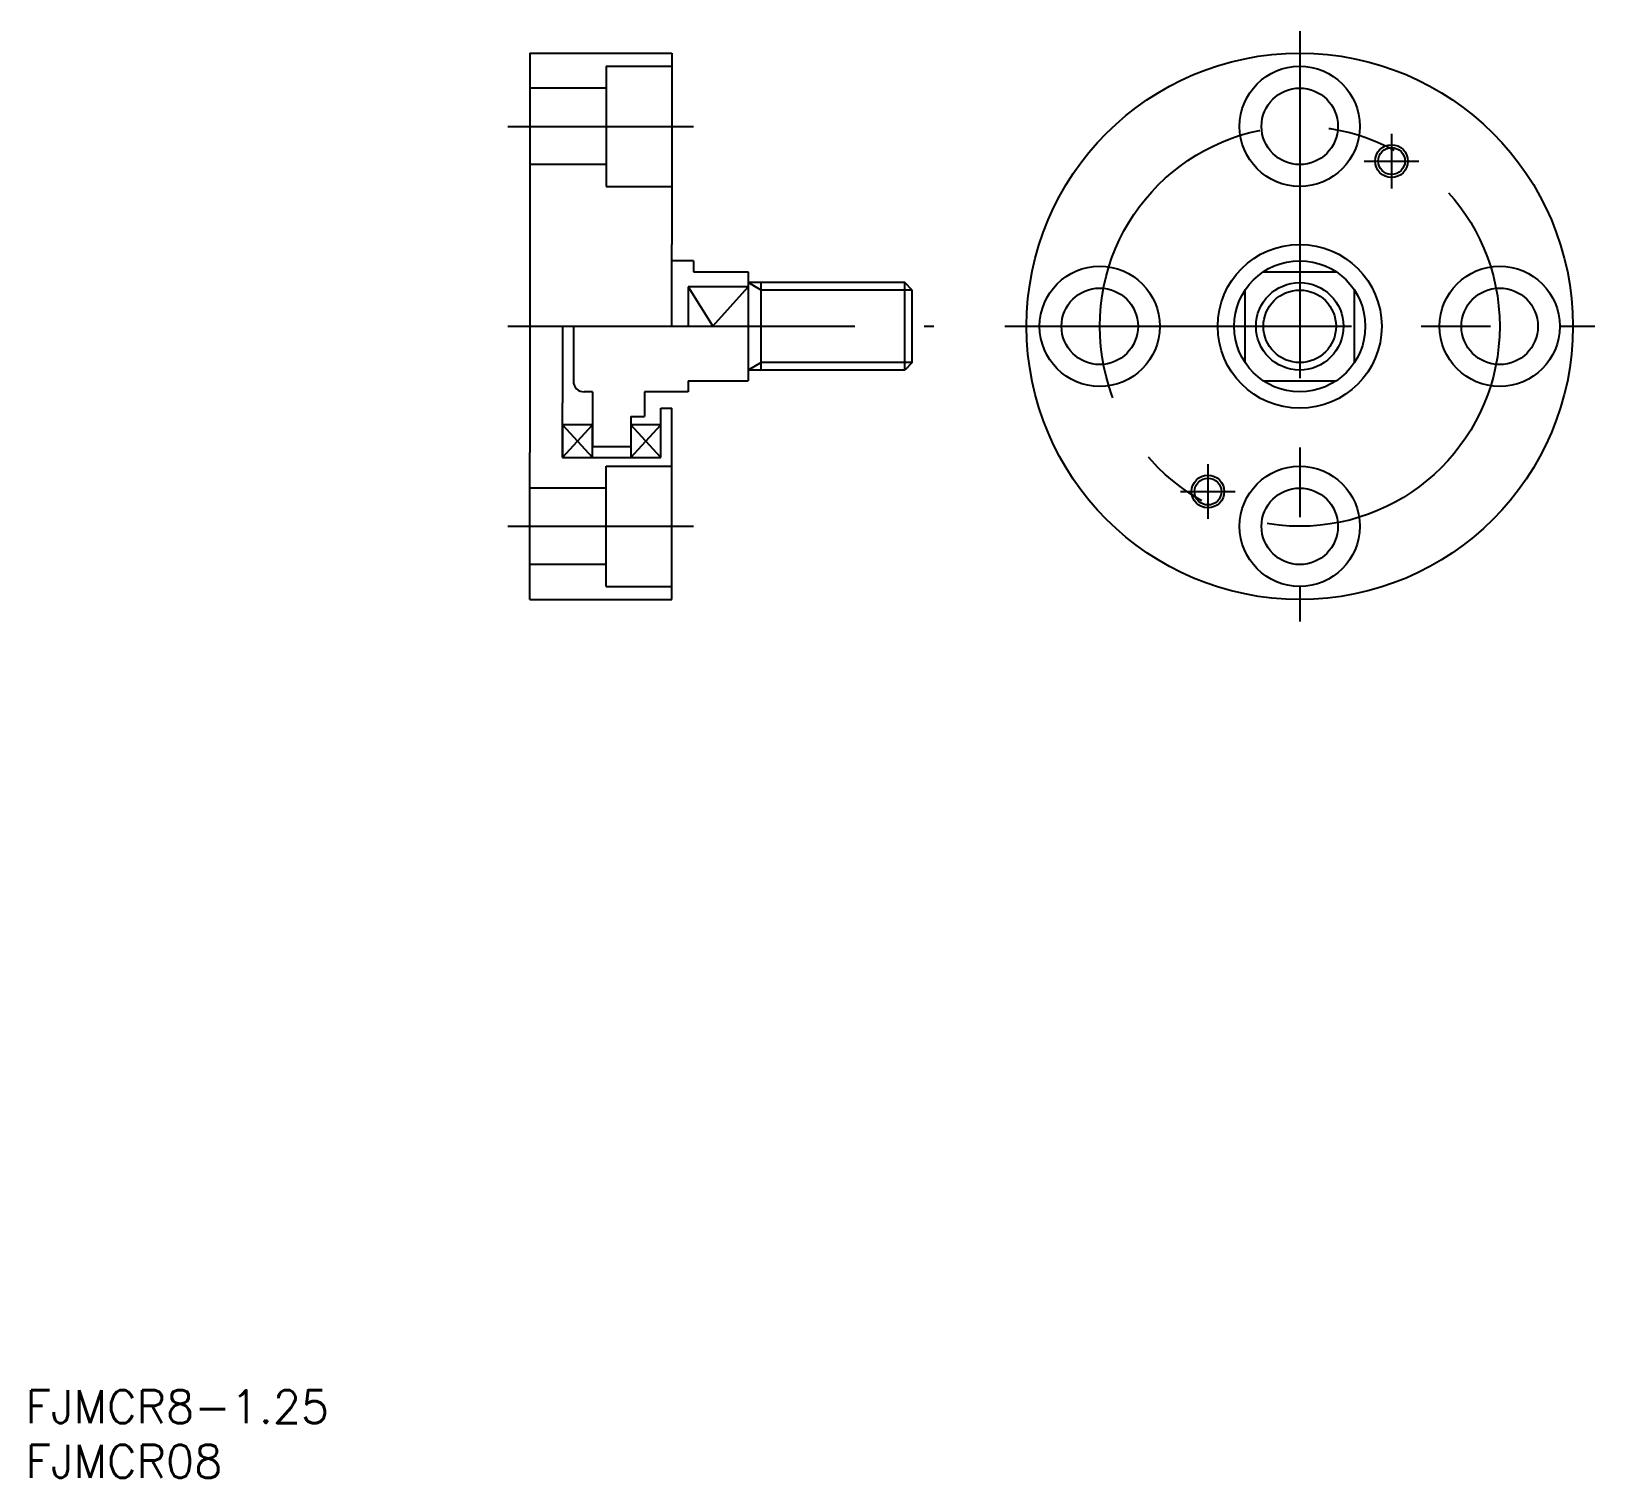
# Model space of a CAD drawing. Extents: x 48 to 191, y 7 to 139.
import ezdxf
from ezdxf.enums import TextEntityAlignment as Align

# ---------------------------------------------------------------- set-up
doc = ezdxf.new("R2010")
doc.units = 0
doc.linetypes.add('CENTER', pattern=[50.8, 31.75, -6.35, 6.35, -6.35])
doc.linetypes.add('DASHED', pattern=[19.05, 12.7, -6.35])
doc.layers.get('0').update_dxf_attribs({"linetype": 'CONTINUOUS'})
doc.layers.add('CENTER', color=1, linetype='CENTER')
doc.styles.get("Standard").update_dxf_attribs({"font": 'txt.shx', "bigfont": 'bigfont.shx'})

msp = doc.modelspace()

# ---------------------------------------------------------------- linework, layer by layer
at = {"color": 7, "linetype": 'CONTINUOUS'}
for p, q in [((93.47, 137.27), (106.47, 137.27)), ((93.47, 137.27), (93.47, 118.12)), ((106.47, 137.27), (106.47, 119.77)), ((106.47, 112.27), (106.47, 119.77)), ((93.47, 118.12), (93.47, 100.72)), ((108.47, 118.27), (106.47, 118.27)), ((108.47, 118.27), (108.47, 117.27)), ((108.47, 117.27), (113.47, 117.27)), ((113.47, 117.27), (113.47, 112.27)), ((127.79, 116.27), (113.47, 116.27)), ((114.64, 108.27), (114.64, 116.27)), ((127.79, 108.27), (127.79, 116.27)), ((128.47, 115.59), (127.79, 116.27)), ((160.62, 117.27), (167.25, 117.27)), ((113.47, 115.87), (107.97, 115.87)), ((107.97, 115.87), (110.22, 112.27)), ((107.97, 115.87), (107.97, 112.27)), ((110.22, 112.27), (113.47, 115.87)), ((128.47, 108.95), (128.47, 115.59)), ((158.94, 108.95), (158.94, 115.59)), ((168.94, 108.95), (168.94, 115.59)), ((96.47, 112.27), (96.47, 105.27)), ((97.47, 112.27), (97.47, 107.27)), ((113.47, 112.27), (113.47, 107.27)), ((128.47, 108.95), (127.79, 108.27)), ((127.79, 108.27), (113.47, 108.27)), ((99.22, 106.27), (98.47, 106.27)), ((99.22, 106.27), (99.22, 101.27)), ((103.97, 106.27), (103.97, 104.02)), ((107.97, 106.27), (103.97, 106.27)), ((107.97, 107.27), (107.97, 106.27)), ((107.97, 107.27), (113.47, 107.27)), ((160.62, 107.27), (167.25, 107.27)), ((96.47, 100.27), (96.47, 105.27)), ((105.47, 104.77), (106.47, 104.77)), ((105.47, 100.27), (105.47, 104.77)), ((106.47, 87.27), (106.47, 104.77)), ((96.47, 103.27), (96.47, 100.27)), ((96.47, 100.27), (99.22, 103.27)), ((96.47, 103.27), (99.22, 100.27)), ((99.22, 103.27), (96.47, 103.27)), ((99.22, 100.27), (99.22, 103.27)), ((102.72, 104.02), (103.97, 104.02)), ((102.72, 104.02), (102.72, 101.27)), ((102.72, 100.27), (105.47, 103.27)), ((105.47, 100.27), (102.72, 103.27)), ((102.72, 103.27), (102.72, 100.27)), ((105.47, 103.27), (102.72, 103.27)), ((105.47, 100.27), (105.47, 103.27)), ((93.47, 87.27), (93.47, 100.72)), ((96.47, 100.27), (105.47, 100.27)), ((96.47, 100.27), (99.22, 100.27)), ((99.22, 101.27), (102.72, 101.27)), ((102.72, 100.27), (105.47, 100.27)), ((93.47, 87.27), (106.47, 87.27))]:
    msp.add_line(p, q, dxfattribs=at)
at = {"color": 3, "linetype": 'DASHED'}
for p, q in [((100.47, 136.07), (106.47, 136.07)), ((100.47, 136.07), (100.47, 125.07)), ((100.47, 134.07), (93.47, 134.07)), ((100.47, 127.07), (93.47, 127.07)), ((100.47, 125.07), (106.47, 125.07)), ((100.47, 99.47), (106.47, 99.47)), ((100.47, 88.47), (100.47, 99.47)), ((100.47, 97.47), (93.47, 97.47)), ((100.47, 90.47), (93.47, 90.47)), ((100.47, 88.47), (106.47, 88.47))]:
    msp.add_line(p, q, dxfattribs=at)
at = {"color": 3, "linetype": 'CONTINUOUS'}
for p, q in [((114.64, 115.59), (113.47, 116.27)), ((128.47, 115.59), (114.64, 115.59)), ((114.64, 108.95), (113.47, 108.27)), ((128.47, 108.95), (114.64, 108.95))]:
    msp.add_line(p, q, dxfattribs=at)
at = {"color": 7, "linetype": 'CONTINUOUS'}
for centre, radius in [((163.94, 112.27), 25), ((163.94, 130.57), 5.5), ((163.94, 130.57), 3.5), ((172.34, 127.39), 1.23), ((163.94, 112.27), 7.5), ((145.64, 112.27), 5.5), ((163.94, 112.27), 6), ((182.24, 112.27), 5.5), ((163.94, 112.27), 4), ((145.64, 112.27), 3.5), ((182.24, 112.27), 3.5), ((163.94, 93.97), 5.5), ((155.54, 97.15), 1.23), ((163.94, 93.97), 3.5)]:
    msp.add_circle(centre, radius, dxfattribs=at)
at = {"color": 3, "linetype": 'CONTINUOUS'}
for centre, radius in [((172.34, 127.39), 1.5), ((163.94, 112.27), 3.32), ((155.54, 97.15), 1.5)]:
    msp.add_circle(centre, radius, dxfattribs=at)
at = {"color": 7, "linetype": 'CONTINUOUS'}
msp.add_arc((98.47, 107.27), 1, 180, 270, dxfattribs=at)
at = {"layer": 'CENTER', "color": 1, "linetype": 'CENTER'}
for p, q in [((163.94, 139.27), (163.94, 85.27)), ((91.47, 130.57), (108.47, 130.57)), ((172.34, 129.89), (172.34, 124.89)), ((169.84, 127.39), (174.84, 127.39)), ((91.47, 112.27), (130.47, 112.27)), ((136.94, 112.27), (190.94, 112.27)), ((155.54, 99.65), (155.54, 94.65)), ((153.04, 97.15), (158.04, 97.15)), ((91.47, 93.97), (108.47, 93.97))]:
    msp.add_line(p, q, dxfattribs=at)
msp.add_circle((163.94, 112.27), 18.3, dxfattribs=at)

# ---------------------------------------------------------------- texts
at = {"color": 7, "linetype": 'CONTINUOUS'}
for s, p in [('FJMCR8-1.25', (47.34, 13.41)), ('FJMCR08', (47.34, 8.41))]:
    msp.add_text(s, height=3, dxfattribs=at).set_placement(p, align=Align.MIDDLE_LEFT)

doc.saveas('drawing.dxf')
